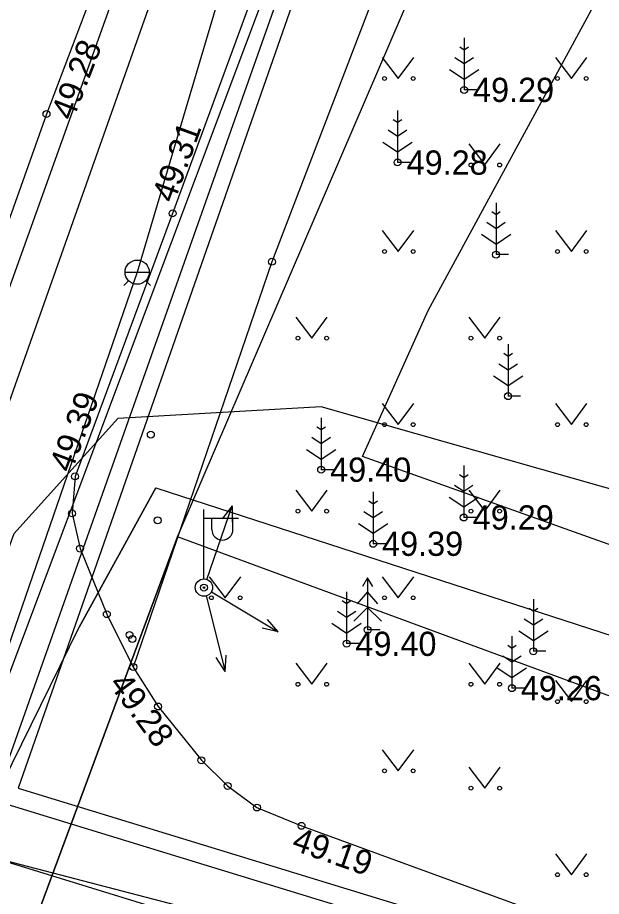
# Model space of a CAD drawing. Extents: x 641385 to 641951, y 6455406 to 6456065.
# Drawn here: x 641681.5 to 641698.37, y 6455599.87 to 6455625.26 of the extents above; entities that cross this region are included whole.
import ezdxf

# ---------------------------------------------------------------- set-up
doc = ezdxf.new("R2010")
doc.units = 0
for name, color, linetype in [('DTRASS', 7, 'Continuous'), ('HALJASTUS', 7, 'Continuous'), ('KORGUS', 7, 'Continuous'), ('KTRASS', 7, 'Continuous'), ('MOOTPIIR', 7, 'Continuous'), ('MPKAABEL', 7, 'Continuous'), ('MPOHULIIN', 7, 'Continuous'), ('PIIR', 7, 'Continuous'), ('POST', 7, 'Continuous'), ('PUU', 7, 'Continuous'), ('TEE', 7, 'Continuous'), ('TTRASS', 7, 'Continuous'), ('VKAEV', 7, 'Continuous'), ('VTRASS', 7, 'Continuous')]:
    doc.layers.add(name, color=color, linetype=linetype)

msp = doc.modelspace()

# ---------------------------------------------------------------- linework, layer by layer
at = {"layer": 'DTRASS'}
msp.add_lwpolyline([(641705.391, 6455593.411), (641679.413, 6455601.414), (641689.549, 6455628.36), (641699.983, 6455658.825)], dxfattribs=at)
at = {"layer": 'HALJASTUS'}
for p, q in [((641692.037, 6455624.107), (641692.5, 6455623.5)), ((641692.5, 6455623.5), (641692.946, 6455624.107)), ((641697.037, 6455624.107), (641697.5, 6455623.5)), ((641697.5, 6455623.5), (641697.946, 6455624.107)), ((641694.537, 6455621.607), (641695, 6455621)), ((641695, 6455621), (641695.446, 6455621.607)), ((641692.037, 6455619.107), (641692.5, 6455618.5)), ((641692.5, 6455618.5), (641692.946, 6455619.107)), ((641697.037, 6455619.107), (641697.5, 6455618.5)), ((641697.5, 6455618.5), (641697.946, 6455619.107)), ((641689.537, 6455616.607), (641690, 6455616)), ((641690, 6455616), (641690.446, 6455616.607)), ((641694.537, 6455616.607), (641695, 6455616)), ((641695, 6455616), (641695.446, 6455616.607)), ((641692.037, 6455614.107), (641692.5, 6455613.5)), ((641692.5, 6455613.5), (641692.946, 6455614.107)), ((641697.037, 6455614.107), (641697.5, 6455613.5)), ((641697.5, 6455613.5), (641697.946, 6455614.107)), ((641689.537, 6455611.607), (641690, 6455611)), ((641690, 6455611), (641690.446, 6455611.607)), ((641694.537, 6455611.607), (641695, 6455611)), ((641695, 6455611), (641695.446, 6455611.607)), ((641687.037, 6455609.107), (641687.5, 6455608.5)), ((641687.5, 6455608.5), (641687.946, 6455609.107)), ((641692.037, 6455609.107), (641692.5, 6455608.5)), ((641692.5, 6455608.5), (641692.946, 6455609.107)), ((641689.537, 6455606.607), (641690, 6455606)), ((641690, 6455606), (641690.446, 6455606.607)), ((641694.537, 6455606.607), (641695, 6455606)), ((641695, 6455606), (641695.446, 6455606.607)), ((641697.037, 6455606.107), (641697.5, 6455605.5)), ((641697.5, 6455605.5), (641697.946, 6455606.107)), ((641692.037, 6455604.107), (641692.5, 6455603.5)), ((641692.5, 6455603.5), (641692.946, 6455604.107)), ((641694.537, 6455603.607), (641695, 6455603)), ((641695, 6455603), (641695.446, 6455603.607)), ((641697.037, 6455601.107), (641697.5, 6455600.5)), ((641697.5, 6455600.5), (641697.946, 6455601.107))]:
    msp.add_line(p, q, dxfattribs=at)
for centre in [(641692.099, 6455623.5), (641692.928, 6455623.5), (641697.099, 6455623.5), (641697.928, 6455623.5), (641694.599, 6455621), (641695.428, 6455621), (641692.099, 6455618.5), (641692.928, 6455618.5), (641697.099, 6455618.5), (641697.928, 6455618.5), (641689.599, 6455616), (641690.428, 6455616), (641694.599, 6455616), (641695.428, 6455616), (641692.099, 6455613.5), (641692.928, 6455613.5), (641697.099, 6455613.5), (641697.928, 6455613.5), (641689.599, 6455611), (641690.428, 6455611), (641694.599, 6455611), (641695.428, 6455611), (641687.099, 6455608.5), (641687.928, 6455608.5), (641692.099, 6455608.5), (641692.928, 6455608.5), (641689.599, 6455606), (641690.428, 6455606), (641694.599, 6455606), (641695.428, 6455606), (641697.099, 6455605.5), (641697.928, 6455605.5), (641692.099, 6455603.5), (641692.928, 6455603.5), (641694.599, 6455603), (641695.428, 6455603), (641697.099, 6455600.5), (641697.928, 6455600.5)]:
    msp.add_circle(centre, 0.055, dxfattribs=at)
at = {"layer": 'KORGUS'}
for centre in [(641694.403, 6455623.169), (641682.334, 6455622.47), (641692.477, 6455621.075), (641685.976, 6455619.603), (641695.323, 6455618.41), (641688.849, 6455618.207), (641695.672, 6455614.323), (641685.349, 6455613.214), (641690.271, 6455612.198), (641683.158, 6455612.004), (641683.072, 6455610.935), (641685.543, 6455610.736), (641694.39, 6455610.818), (641683.303, 6455609.919), (641691.774, 6455610.058), (641686.883, 6455608.795), (641684.077, 6455608.025), (641684.733, 6455607.428), (641691.611, 6455607.572), (641684.814, 6455607.309), (641691.005, 6455607.175), (641696.404, 6455606.955), (641684.84, 6455606.5), (641695.784, 6455605.888), (641685.559, 6455605.359), (641686.809, 6455603.806), (641687.568, 6455603.064), (641688.414, 6455602.441), (641689.703, 6455601.912)]:
    msp.add_circle(centre, 0.1, dxfattribs=at)
at = {"layer": 'KTRASS'}
msp.add_lwpolyline([(641675.22, 6455600.6), (641691.815, 6455646.906), (641695.98, 6455660.189)], dxfattribs=at)
at = {"layer": 'MOOTPIIR'}
msp.add_lwpolyline([(641743.3, 6455557.382), (641760.181, 6455551.617), (641772.494, 6455584.116), (641699.782, 6455609.615), (641691.466, 6455612.577), (641693.366, 6455616.794), (641713.813, 6455654.433), (641703.418, 6455657.601), (641700.996, 6455658.443), (641700.033, 6455658.779), (641697.344, 6455659.606), (641695.98, 6455660.189), (641693.35, 6455661.362), (641690.899, 6455662.876), (641672.088, 6455600.041), (641690.888, 6455590.922), (641698.548, 6455587.628), (641698.548, 6455584.562), (641708.364, 6455581.949), (641710.804, 6455588.423), (641721.209, 6455584.018), (641723.99, 6455577.658), (641747.822, 6455570.303), (641743.3, 6455557.382)], dxfattribs=at)
at = {"layer": 'MPKAABEL'}
msp.add_lwpolyline([(641834.016, 6455560.327), (641806.08, 6455571.577), (641774.401, 6455582.354), (641740.839, 6455597.011), (641715.626, 6455606.813), (641690.271, 6455614.014), (641684.393, 6455613.673), (641681.393, 6455610.345), (641677.402, 6455599.424), (641671.248, 6455580.005)], dxfattribs=at)
at = {"layer": 'MPOHULIIN'}
for p, q in [((641686.965, 6455609.031), (641687.703, 6455611.157)), ((641687.703, 6455611.157), (641687.413, 6455610.78)), ((641687.703, 6455611.157), (641687.695, 6455610.681)), ((641686.883, 6455608.795), (641686.883, 6455608.795)), ((641686.883, 6455608.795), (641686.883, 6455608.795)), ((641686.883, 6455608.795), (641686.883, 6455608.795)), ((641686.944, 6455608.553), (641687.493, 6455606.371)), ((641687.098, 6455608.667), (641689.029, 6455607.513)), ((641689.029, 6455607.513), (641688.719, 6455607.874)), ((641689.029, 6455607.513), (641688.566, 6455607.617)), ((641687.493, 6455606.371), (641687.239, 6455606.772)), ((641687.493, 6455606.371), (641687.529, 6455606.845))]:
    msp.add_line(p, q, dxfattribs=at)
at = {"layer": 'PIIR'}
for points in [[(641673.59, 6455576.47), (641686.12, 6455610.26), (641707.162, 6455659.173)], [(641780.667, 6455519.891), (641803.46, 6455511.64), (641821.16, 6455560.52), (641686.12, 6455610.26), (641673.59, 6455576.47)]]:
    msp.add_lwpolyline(points, dxfattribs=at)
at = {"layer": 'POST'}
for p, q in [((641686.883, 6455609.045), (641686.883, 6455611.045)), ((641686.883, 6455610.795), (641687.883, 6455610.795)), ((641687.11, 6455610.474), (641687.11, 6455610.795)), ((641687.722, 6455610.474), (641687.722, 6455610.795)), ((641686.883, 6455608.795), (641686.883, 6455608.795))]:
    msp.add_line(p, q, dxfattribs=at)
for radius in [0.25, 0.0234]:
    msp.add_circle((641686.883, 6455608.795), radius, dxfattribs=at)
msp.add_arc((641687.416, 6455610.474), 0.306, 180, 0, dxfattribs=at)
at = {"layer": 'PUU'}
for p, q in [((641694.403, 6455624.669), (641694.403, 6455623.169)), ((641694.403, 6455624.319), (641694.279, 6455624.402)), ((641694.527, 6455624.402), (641694.403, 6455624.319)), ((641694.403, 6455623.919), (641694.136, 6455624.097)), ((641694.67, 6455624.097), (641694.403, 6455623.919)), ((641693.979, 6455623.758), (641694.403, 6455623.476)), ((641694.403, 6455623.476), (641694.827, 6455623.758)), ((641694.763, 6455623.169), (641694.403, 6455623.169)), ((641692.477, 6455622.575), (641692.477, 6455621.075)), ((641692.477, 6455622.225), (641692.353, 6455622.308)), ((641692.601, 6455622.308), (641692.477, 6455622.225)), ((641692.477, 6455621.825), (641692.21, 6455622.003)), ((641692.744, 6455622.003), (641692.477, 6455621.825)), ((641692.053, 6455621.664), (641692.477, 6455621.382)), ((641692.477, 6455621.382), (641692.901, 6455621.664)), ((641692.837, 6455621.075), (641692.477, 6455621.075)), ((641695.323, 6455619.91), (641695.323, 6455618.41)), ((641695.323, 6455619.56), (641695.199, 6455619.643)), ((641695.447, 6455619.643), (641695.323, 6455619.56)), ((641695.323, 6455619.16), (641695.056, 6455619.338)), ((641695.59, 6455619.338), (641695.323, 6455619.16)), ((641694.899, 6455618.999), (641695.323, 6455618.717)), ((641695.323, 6455618.717), (641695.747, 6455618.999)), ((641695.683, 6455618.41), (641695.323, 6455618.41)), ((641695.672, 6455615.823), (641695.672, 6455614.323)), ((641695.672, 6455615.473), (641695.548, 6455615.556)), ((641695.796, 6455615.556), (641695.672, 6455615.473)), ((641695.672, 6455615.073), (641695.405, 6455615.251)), ((641695.939, 6455615.251), (641695.672, 6455615.073)), ((641695.248, 6455614.912), (641695.672, 6455614.63)), ((641695.672, 6455614.63), (641696.096, 6455614.912)), ((641696.032, 6455614.323), (641695.672, 6455614.323)), ((641690.271, 6455613.698), (641690.271, 6455612.198)), ((641690.271, 6455613.348), (641690.147, 6455613.431)), ((641690.395, 6455613.431), (641690.271, 6455613.348)), ((641690.271, 6455612.948), (641690.004, 6455613.126)), ((641690.538, 6455613.126), (641690.271, 6455612.948)), ((641689.847, 6455612.787), (641690.271, 6455612.505)), ((641690.271, 6455612.505), (641690.695, 6455612.787)), ((641694.39, 6455612.318), (641694.39, 6455610.818)), ((641690.631, 6455612.198), (641690.271, 6455612.198)), ((641694.39, 6455611.968), (641694.266, 6455612.051)), ((641694.514, 6455612.051), (641694.39, 6455611.968)), ((641694.39, 6455611.568), (641694.123, 6455611.746)), ((641694.657, 6455611.746), (641694.39, 6455611.568)), ((641691.774, 6455611.558), (641691.774, 6455610.058)), ((641691.774, 6455611.208), (641691.65, 6455611.291)), ((641691.898, 6455611.291), (641691.774, 6455611.208)), ((641693.966, 6455611.407), (641694.39, 6455611.125)), ((641694.39, 6455611.125), (641694.814, 6455611.407)), ((641691.774, 6455610.808), (641691.507, 6455610.986)), ((641692.041, 6455610.986), (641691.774, 6455610.808)), ((641694.75, 6455610.818), (641694.39, 6455610.818)), ((641691.35, 6455610.647), (641691.774, 6455610.365)), ((641691.774, 6455610.365), (641692.198, 6455610.647)), ((641692.134, 6455610.058), (641691.774, 6455610.058)), ((641691.611, 6455609.072), (641691.461, 6455608.822)), ((641691.761, 6455608.822), (641691.611, 6455609.072)), ((641691.611, 6455609.072), (641691.611, 6455607.572)), ((641691.005, 6455608.675), (641691.005, 6455607.175)), ((641691.611, 6455608.672), (641691.311, 6455608.322)), ((641691.911, 6455608.322), (641691.611, 6455608.672)), ((641696.404, 6455608.455), (641696.404, 6455606.955)), ((641691.005, 6455608.325), (641690.881, 6455608.408)), ((641691.129, 6455608.408), (641691.005, 6455608.325)), ((641691.611, 6455608.222), (641691.211, 6455607.822)), ((641692.011, 6455607.822), (641691.611, 6455608.222)), ((641691.005, 6455607.925), (641690.738, 6455608.103)), ((641691.272, 6455608.103), (641691.005, 6455607.925)), ((641696.404, 6455608.105), (641696.28, 6455608.188)), ((641696.528, 6455608.188), (641696.404, 6455608.105)), ((641690.581, 6455607.764), (641691.005, 6455607.482)), ((641691.005, 6455607.482), (641691.429, 6455607.764)), ((641696.404, 6455607.705), (641696.137, 6455607.883)), ((641696.671, 6455607.883), (641696.404, 6455607.705)), ((641691.971, 6455607.572), (641691.611, 6455607.572)), ((641695.98, 6455607.544), (641696.404, 6455607.262)), ((641696.404, 6455607.262), (641696.828, 6455607.544)), ((641695.784, 6455607.388), (641695.784, 6455605.888)), ((641691.365, 6455607.175), (641691.005, 6455607.175)), ((641695.784, 6455607.038), (641695.66, 6455607.121)), ((641695.908, 6455607.121), (641695.784, 6455607.038)), ((641696.764, 6455606.955), (641696.404, 6455606.955)), ((641695.784, 6455606.638), (641695.517, 6455606.816)), ((641696.051, 6455606.816), (641695.784, 6455606.638)), ((641695.36, 6455606.477), (641695.784, 6455606.195)), ((641695.784, 6455606.195), (641696.208, 6455606.477)), ((641696.144, 6455605.888), (641695.784, 6455605.888))]:
    msp.add_line(p, q, dxfattribs=at)
at = {"layer": 'TEE'}
for points in [[(641696.693, 6455659.941), (641696.396, 6455659.11), (641691.961, 6455646.816), (641687.185, 6455635.274), (641682.334, 6455622.47), (641678.24, 6455610.961), (641675.474, 6455603.226)], [(641703.418, 6455657.601), (641701.749, 6455652.736), (641697.533, 6455641.246), (641693.088, 6455629.276), (641688.849, 6455618.207), (641684.84, 6455606.5)], [(641689.112, 6455628.149), (641685.976, 6455619.603), (641683.158, 6455612.004), (641683.072, 6455610.935), (641683.303, 6455609.919), (641684.077, 6455608.025), (641684.84, 6455606.5), (641685.559, 6455605.359), (641686.809, 6455603.806), (641687.568, 6455603.064), (641688.414, 6455602.441), (641689.703, 6455601.912)], [(641689.703, 6455601.912), (641701.072, 6455597.761), (641709.547, 6455594.743), (641715.102, 6455599.047), (641722.75, 6455596.191), (641733.284, 6455592.374)]]:
    msp.add_lwpolyline(points, dxfattribs=at)
at = {"layer": 'TTRASS'}
for points in [[(641727.37, 6455588.033), (641706.763, 6455594.698), (641680.811, 6455602.642), (641680.811, 6455602.642), (641680.811, 6455602.642), (641696.873, 6455648.023), (641700.619, 6455646.663), (641702.158, 6455650.922), (641698.256, 6455652.282), (641700.491, 6455658.626)], [(641700.996, 6455658.443), (641698.925, 6455652.572), (641702.872, 6455651.145), (641701.043, 6455645.971), (641697.051, 6455647.421), (641681.513, 6455602.996), (641706.922, 6455595.218)]]:
    msp.add_lwpolyline(points, dxfattribs=at)
at = {"layer": 'VKAEV'}
for p, q in [((641684.603, 6455617.904), (641685.303, 6455617.904)), ((641684.706, 6455617.657), (641684.566, 6455617.517)), ((641685.2, 6455617.657), (641685.34, 6455617.517))]:
    msp.add_line(p, q, dxfattribs=at)
msp.add_circle((641684.953, 6455617.904), 0.35, dxfattribs=at)
at = {"layer": 'VTRASS'}
for points in [[(641697.344, 6455659.606), (641684.953, 6455617.904), (641679.192, 6455601.214), (641680.232, 6455599.815), (641673.093, 6455580.666)], [(641677.418, 6455603.339), (641697.344, 6455659.606)], [(641671.607, 6455579.879), (641679.115, 6455599.206), (641683.274, 6455607.652), (641685.496, 6455611.677), (641700.158, 6455606.918), (641714.371, 6455602.097), (641728.722, 6455597.283), (641743.3, 6455592.355), (641757.649, 6455587.378), (641774.316, 6455581.379), (641794.818, 6455573.811), (641809.386, 6455569.297), (641823.832, 6455563.624), (641838.143, 6455558.136), (641851.847, 6455553.292), (641865.622, 6455547.42)], [(641685.496, 6455611.677), (641683.274, 6455607.652)], [(641679.768, 6455601.271), (641707.753, 6455593.982), (641703.229, 6455579.705)]]:
    msp.add_lwpolyline(points, dxfattribs=at)

# ---------------------------------------------------------------- texts
at = {"layer": 'KORGUS'}
for s, rotation, p in [(' 49.28', 68.7449, (641683, 6455622.01)), (' 49.31', 69.9525, (641685.93, 6455619.63)), (' 49.39', 69.5371, (641682.96, 6455611.84)), (' 49.28', 306.1624, (641683.96, 6455606.22)), (' 49.19', 340.6184, (641689.14, 6455601.32))]:
    msp.add_text(s, height=0.7, rotation=rotation, dxfattribs=at).set_placement(p)
for s, p in [(' 49.29', (641694.4, 6455622.82)), (' 49.28', (641692.48, 6455620.72)), (' 49.40', (641690.27, 6455611.85)), (' 49.29', (641694.39, 6455610.47)), (' 49.39', (641691.77, 6455609.71)), (' 49.40', (641691, 6455606.82)), (' 49.26', (641695.78, 6455605.54))]:
    msp.add_text(s, height=0.7, dxfattribs=at).set_placement(p)

doc.saveas('drawing.dxf')
